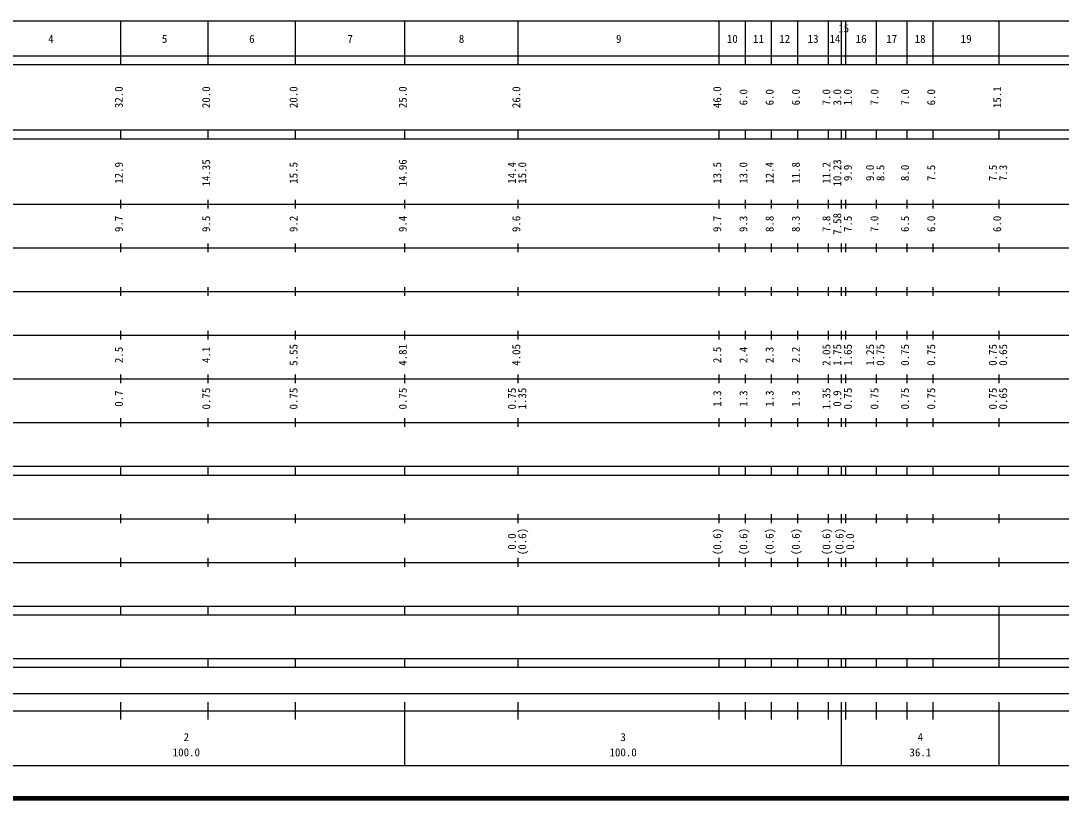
# Model space of a CAD drawing. Units: millimetres on the paper, enlarged 1000 times. Extents: x 40000 to 680000, y 20000 to 380000.
# Drawn here: x 180097 to 418299, y 20000 to 198000 of the extents above; entities that cross this region are included whole.
import ezdxf
from ezdxf.enums import TextEntityAlignment as Align

# ---------------------------------------------------------------- set-up
doc = ezdxf.new("R2010")
doc.units = ezdxf.units.MM
doc.header["$LTSCALE"] = 1000
doc.layers.add('M-TTL', color=2, linetype='Continuous', lineweight=140)
doc.layers.add('M-TTL-BAND', color=7, linetype='Continuous', lineweight=25)
doc.styles.add('ＭＳ ゴシック', font='')
doc.styles.get('ＭＳ ゴシック').set_extended_font_data('MS Gothic')

msp = doc.modelspace()

# ---------------------------------------------------------------- linework, layer by layer
at = {"layer": 'M-TTL'}
msp.add_line((40000, 20000), (680000, 20000), dxfattribs=at)
at = {"layer": 'M-TTL-BAND'}
for p, q in [((68000, 198000), (579000, 198000)), ((203000, 188000), (203000, 198000)), ((223000, 188000), (223000, 198000)), ((243000, 188000), (243000, 198000)), ((268000, 188000), (268000, 198000)), ((294000, 188000), (294000, 198000)), ((340000, 188000), (340000, 198000)), ((346000, 188000), (346000, 198000)), ((352000, 188000), (352000, 198000)), ((358000, 188000), (358000, 198000)), ((365000, 188000), (365000, 198000)), ((368000, 188000), (368000, 198000)), ((369000, 188000), (369000, 198000)), ((376000, 188000), (376000, 198000)), ((383000, 188000), (383000, 198000)), ((389000, 188000), (389000, 198000)), ((404100, 188000), (404100, 198000)), ((40000, 190000), (579000, 190000)), ((40000, 188000), (579000, 188000)), ((40000, 173000), (579000, 173000)), ((203000, 171000), (203000, 173000)), ((223000, 171000), (223000, 173000)), ((243000, 171000), (243000, 173000)), ((268000, 171000), (268000, 173000)), ((294000, 171000), (294000, 173000)), ((340000, 171000), (340000, 173000)), ((346000, 171000), (346000, 173000)), ((352000, 171000), (352000, 173000)), ((358000, 171000), (358000, 173000)), ((365000, 171000), (365000, 173000)), ((368000, 171000), (368000, 173000)), ((369000, 171000), (369000, 173000)), ((376000, 171000), (376000, 173000)), ((383000, 171000), (383000, 173000)), ((389000, 171000), (389000, 173000)), ((404100, 171000), (404100, 173000)), ((40000, 171000), (579000, 171000)), ((40000, 156000), (579000, 156000)), ((203000, 155000), (203000, 157000)), ((223000, 155000), (223000, 157000)), ((243000, 155000), (243000, 157000)), ((268000, 155000), (268000, 157000)), ((294000, 155000), (294000, 157000)), ((340000, 155000), (340000, 157000)), ((346000, 155000), (346000, 157000)), ((352000, 155000), (352000, 157000)), ((358000, 155000), (358000, 157000)), ((365000, 155000), (365000, 157000)), ((368000, 155000), (368000, 157000)), ((369000, 155000), (369000, 157000)), ((376000, 155000), (376000, 157000)), ((383000, 155000), (383000, 157000)), ((389000, 155000), (389000, 157000)), ((404100, 155000), (404100, 157000)), ((46000, 146000), (579000, 146000)), ((203000, 145000), (203000, 147000)), ((223000, 145000), (223000, 147000)), ((243000, 145000), (243000, 147000)), ((268000, 145000), (268000, 147000)), ((294000, 145000), (294000, 147000)), ((340000, 145000), (340000, 147000)), ((346000, 145000), (346000, 147000)), ((352000, 145000), (352000, 147000)), ((358000, 145000), (358000, 147000)), ((365000, 145000), (365000, 147000)), ((368000, 145000), (368000, 147000)), ((369000, 145000), (369000, 147000)), ((376000, 145000), (376000, 147000)), ((383000, 145000), (383000, 147000)), ((389000, 145000), (389000, 147000)), ((404100, 145000), (404100, 147000)), ((52000, 136000), (579000, 136000)), ((203000, 135000), (203000, 137000)), ((223000, 135000), (223000, 137000)), ((243000, 135000), (243000, 137000)), ((268000, 135000), (268000, 137000)), ((294000, 135000), (294000, 137000)), ((340000, 135000), (340000, 137000)), ((346000, 135000), (346000, 137000)), ((352000, 135000), (352000, 137000)), ((358000, 135000), (358000, 137000)), ((365000, 135000), (365000, 137000)), ((368000, 135000), (368000, 137000)), ((369000, 135000), (369000, 137000)), ((376000, 135000), (376000, 137000)), ((383000, 135000), (383000, 137000)), ((389000, 135000), (389000, 137000)), ((404100, 135000), (404100, 137000)), ((203000, 125000), (203000, 127000)), ((223000, 125000), (223000, 127000)), ((243000, 125000), (243000, 127000)), ((268000, 125000), (268000, 127000)), ((294000, 125000), (294000, 127000)), ((340000, 125000), (340000, 127000)), ((346000, 125000), (346000, 127000)), ((352000, 125000), (352000, 127000)), ((358000, 125000), (358000, 127000)), ((365000, 125000), (365000, 127000)), ((368000, 125000), (368000, 127000)), ((369000, 125000), (369000, 127000)), ((376000, 125000), (376000, 127000)), ((383000, 125000), (383000, 127000)), ((389000, 125000), (389000, 127000)), ((404100, 125000), (404100, 127000)), ((46000, 126000), (579000, 126000)), ((203000, 115000), (203000, 117000)), ((223000, 115000), (223000, 117000)), ((243000, 115000), (243000, 117000)), ((268000, 115000), (268000, 117000)), ((294000, 115000), (294000, 117000)), ((340000, 115000), (340000, 117000)), ((346000, 115000), (346000, 117000)), ((352000, 115000), (352000, 117000)), ((358000, 115000), (358000, 117000)), ((365000, 115000), (365000, 117000)), ((368000, 115000), (368000, 117000)), ((369000, 115000), (369000, 117000)), ((376000, 115000), (376000, 117000)), ((383000, 115000), (383000, 117000)), ((389000, 115000), (389000, 117000)), ((404100, 115000), (404100, 117000)), ((52000, 116000), (579000, 116000)), ((46000, 106000), (579000, 106000)), ((203000, 105000), (203000, 107000)), ((223000, 105000), (223000, 107000)), ((243000, 105000), (243000, 107000)), ((268000, 105000), (268000, 107000)), ((294000, 105000), (294000, 107000)), ((340000, 105000), (340000, 107000)), ((346000, 105000), (346000, 107000)), ((352000, 105000), (352000, 107000)), ((358000, 105000), (358000, 107000)), ((365000, 105000), (365000, 107000)), ((368000, 105000), (368000, 107000)), ((369000, 105000), (369000, 107000)), ((376000, 105000), (376000, 107000)), ((383000, 105000), (383000, 107000)), ((389000, 105000), (389000, 107000)), ((404100, 105000), (404100, 107000)), ((40000, 96000), (579000, 96000)), ((203000, 94000), (203000, 96000)), ((223000, 94000), (223000, 96000)), ((243000, 94000), (243000, 96000)), ((268000, 94000), (268000, 96000)), ((294000, 94000), (294000, 96000)), ((340000, 94000), (340000, 96000)), ((346000, 94000), (346000, 96000)), ((352000, 94000), (352000, 96000)), ((358000, 94000), (358000, 96000)), ((365000, 94000), (365000, 96000)), ((368000, 94000), (368000, 96000)), ((369000, 94000), (369000, 96000)), ((376000, 94000), (376000, 96000)), ((383000, 94000), (383000, 96000)), ((389000, 94000), (389000, 96000)), ((404100, 94000), (404100, 96000)), ((40000, 94000), (579000, 94000)), ((49000, 84000), (579000, 84000)), ((203000, 83000), (203000, 85000)), ((223000, 83000), (223000, 85000)), ((243000, 83000), (243000, 85000)), ((268000, 83000), (268000, 85000)), ((294000, 83000), (294000, 85000)), ((340000, 83000), (340000, 85000)), ((346000, 83000), (346000, 85000)), ((352000, 83000), (352000, 85000)), ((358000, 83000), (358000, 85000)), ((365000, 83000), (365000, 85000)), ((368000, 83000), (368000, 85000)), ((369000, 83000), (369000, 85000)), ((376000, 83000), (376000, 85000)), ((383000, 83000), (383000, 85000)), ((389000, 83000), (389000, 85000)), ((404100, 83000), (404100, 85000)), ((40000, 74000), (579000, 74000)), ((203000, 73000), (203000, 75000)), ((223000, 73000), (223000, 75000)), ((243000, 73000), (243000, 75000)), ((268000, 73000), (268000, 75000)), ((294000, 73000), (294000, 75000)), ((340000, 73000), (340000, 75000)), ((346000, 73000), (346000, 75000)), ((352000, 73000), (352000, 75000)), ((358000, 73000), (358000, 75000)), ((365000, 73000), (365000, 75000)), ((368000, 73000), (368000, 75000)), ((369000, 73000), (369000, 75000)), ((376000, 73000), (376000, 75000)), ((383000, 73000), (383000, 75000)), ((389000, 73000), (389000, 75000)), ((404100, 73000), (404100, 75000)), ((40000, 64000), (579000, 64000)), ((40000, 62000), (579000, 62000)), ((203000, 62000), (203000, 64000)), ((223000, 62000), (223000, 64000)), ((243000, 62000), (243000, 64000)), ((268000, 62000), (268000, 64000)), ((294000, 62000), (294000, 64000)), ((340000, 62000), (340000, 64000)), ((346000, 62000), (346000, 64000)), ((352000, 62000), (352000, 64000)), ((358000, 62000), (358000, 64000)), ((365000, 62000), (365000, 64000)), ((368000, 62000), (368000, 64000)), ((369000, 62000), (369000, 64000)), ((376000, 62000), (376000, 64000)), ((383000, 62000), (383000, 64000)), ((389000, 62000), (389000, 64000)), ((404100, 62000), (404100, 64000)), ((404100, 52000), (404100, 62000)), ((40000, 52000), (579000, 52000)), ((203000, 50000), (203000, 52000)), ((223000, 50000), (223000, 52000)), ((243000, 50000), (243000, 52000)), ((268000, 50000), (268000, 52000)), ((294000, 50000), (294000, 52000)), ((340000, 50000), (340000, 52000)), ((346000, 50000), (346000, 52000)), ((352000, 50000), (352000, 52000)), ((358000, 50000), (358000, 52000)), ((365000, 50000), (365000, 52000)), ((368000, 50000), (368000, 52000)), ((369000, 50000), (369000, 52000)), ((376000, 50000), (376000, 52000)), ((383000, 50000), (383000, 52000)), ((389000, 50000), (389000, 52000)), ((404100, 50000), (404100, 52000)), ((40000, 50000), (579000, 50000)), ((71000, 44000), (560100, 44000)), ((203000, 38000), (203000, 42000)), ((223000, 38000), (223000, 42000)), ((243000, 38000), (243000, 42000)), ((268000, 27500), (268000, 42000)), ((294000, 38000), (294000, 42000)), ((340000, 38000), (340000, 42000)), ((346000, 38000), (346000, 42000)), ((352000, 38000), (352000, 42000)), ((358000, 38000), (358000, 42000)), ((365000, 38000), (365000, 42000)), ((368000, 27500), (368000, 42000)), ((369000, 38000), (369000, 42000)), ((376000, 38000), (376000, 42000)), ((383000, 38000), (383000, 42000)), ((389000, 38000), (389000, 42000)), ((404100, 27500), (404100, 42000)), ((40000, 40000), (579000, 40000)), ((68000, 27500), (579000, 27500))]:
    msp.add_line(p, q, dxfattribs=at)

# ---------------------------------------------------------------- texts
at = {"layer": 'M-TTL-BAND', "style": 'ＭＳ ゴシック'}
for s, p in [('15', (368500, 194810)), ('4', (187000, 192405)), ('5', (213000, 192405)), ('6', (233000, 192405)), ('7', (255500, 192405)), ('8', (281000, 192405)), ('9', (317000, 192405)), ('10', (343000, 192405)), ('11', (349000, 192405)), ('12', (355000, 192405)), ('13', (361500, 192405)), ('14', (366500, 192405)), ('16', (372500, 192405)), ('17', (379500, 192405)), ('18', (386000, 192405)), ('19', (396550, 192405)), ('2', (218000, 32523)), ('3', (318000, 32523)), ('4', (386050, 32523)), ('100.0', (218000, 29033)), ('100.0', (318000, 29033)), ('36.1', (386050, 29033))]:
    msp.add_text(s, height=1833, dxfattribs=at).set_placement(p, align=Align.BOTTOM_CENTER)
for s, p in [('32.0', (204000, 180500)), ('20.0', (224000, 180500)), ('20.0', (244000, 180500)), ('25.0', (269000, 180500)), ('26.0', (295000, 180500)), ('46.0', (341000, 180500)), ('6.0', (347000, 180500)), ('6.0', (353000, 180500)), ('6.0', (359000, 180500)), ('7.0', (366000, 180500)), ('3.0', (368490, 180500)), ('1.0', (370912, 180500)), ('7.0', (377000, 180500)), ('7.0', (384000, 180500)), ('6.0', (390000, 180500)), ('15.1', (405100, 180500)), ('12.9', (204000, 163174)), ('14.35', (224000, 163174)), ('15.5', (244000, 163174)), ('14.96', (269000, 163174)), ('14.4', (294000, 163174)), ('15.0', (296370, 163174)), ('13.5', (341000, 163174)), ('13.0', (347000, 163174)), ('12.4', (353000, 163174)), ('11.8', (359000, 163174)), ('11.2', (366000, 163174)), ('10.23', (368490, 163174)), ('9.9', (370912, 163174)), ('9.0', (376000, 163174)), ('8.5', (378370, 163174)), ('8.0', (384000, 163174)), ('7.5', (390000, 163174)), ('7.5', (404100, 163174)), ('7.3', (406470, 163174)), ('9.7', (204000, 151500)), ('9.5', (224000, 151500)), ('9.2', (244000, 151500)), ('9.4', (269000, 151500)), ('9.6', (295000, 151500)), ('9.7', (341000, 151500)), ('9.3', (347000, 151500)), ('8.8', (353000, 151500)), ('8.3', (359000, 151500)), ('7.8', (366000, 151500)), ('7.58', (368490, 151500)), ('7.5', (370912, 151500)), ('7.0', (377000, 151500)), ('6.5', (384000, 151500)), ('6.0', (390000, 151500)), ('6.0', (405100, 151500)), ('4.81', (269000, 121500)), ('2.5', (204000, 121500)), ('4.1', (224000, 121500)), ('5.55', (244000, 121500)), ('4.05', (295000, 121500)), ('2.5', (341000, 121500)), ('2.4', (347000, 121500)), ('2.3', (353000, 121500)), ('2.2', (359000, 121500)), ('2.05', (366000, 121500)), ('1.75', (368490, 121500)), ('1.65', (370912, 121500)), ('1.25', (376000, 121500)), ('0.75', (378370, 121500)), ('0.75', (384000, 121500)), ('0.75', (390000, 121500)), ('0.75', (404100, 121500)), ('0.65', (406470, 121500)), ('0.7', (204000, 111500)), ('0.75', (224000, 111500)), ('0.75', (244000, 111500)), ('0.75', (269000, 111500)), ('0.75', (294000, 111500)), ('1.35', (296370, 111500)), ('1.3', (341000, 111500)), ('1.3', (347000, 111500)), ('1.3', (353000, 111500)), ('1.3', (359000, 111500)), ('1.35', (366000, 111500)), ('0.9', (368490, 111500)), ('0.75', (370912, 111500)), ('0.75', (377000, 111500)), ('0.75', (384000, 111500)), ('0.75', (390000, 111500)), ('0.75', (404100, 111500)), ('0.65', (406470, 111500)), ('(0.6)', (296370, 78764)), ('(0.6)', (341000, 78764)), ('(0.6)', (347000, 78764)), ('(0.6)', (353000, 78764)), ('(0.6)', (359000, 78764)), ('(0.6)', (366000, 78764)), ('(0.6)', (369000, 78764)), ('(0.6)', (369000, 78764)), ('0.0', (294000, 78764)), ('0.0', (371420, 78764))]:
    msp.add_text(s, height=1833, rotation=90, dxfattribs=at).set_placement(p, align=Align.BOTTOM_CENTER)

doc.saveas('drawing.dxf')
